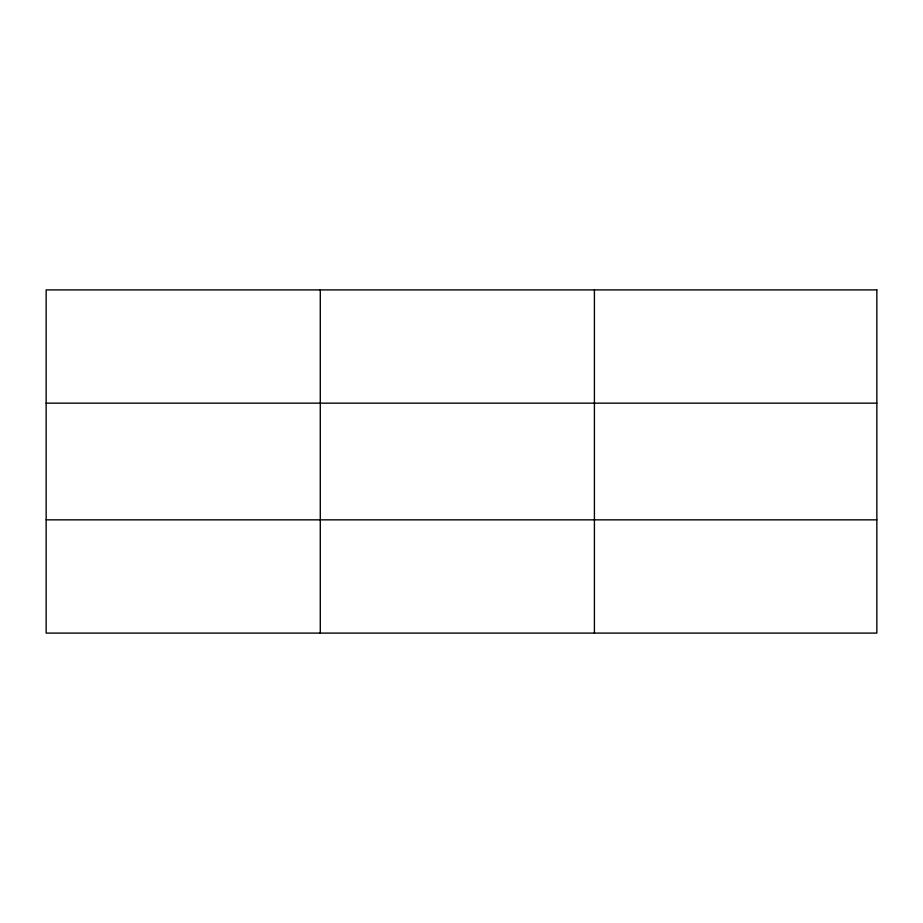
<?xml version="1.0" encoding="UTF-8"?>
<svg xmlns="http://www.w3.org/2000/svg" width="923" height="923" viewBox="0 0 923 923"><rect width="100%" height="100%" fill="white"/><g stroke="black" fill="none" stroke-linecap="round" stroke-linejoin="round"><path stroke-width="1.38" d="M320.281 633.097L320.281 289.903M594.412 633.097L594.412 289.903M46.15 403.155L876.85 403.155M46.15 519.845L876.85 519.845M876.85 289.903L876.85 633.097L46.15 633.097L46.15 289.903L876.85 289.903"/></g></svg>
